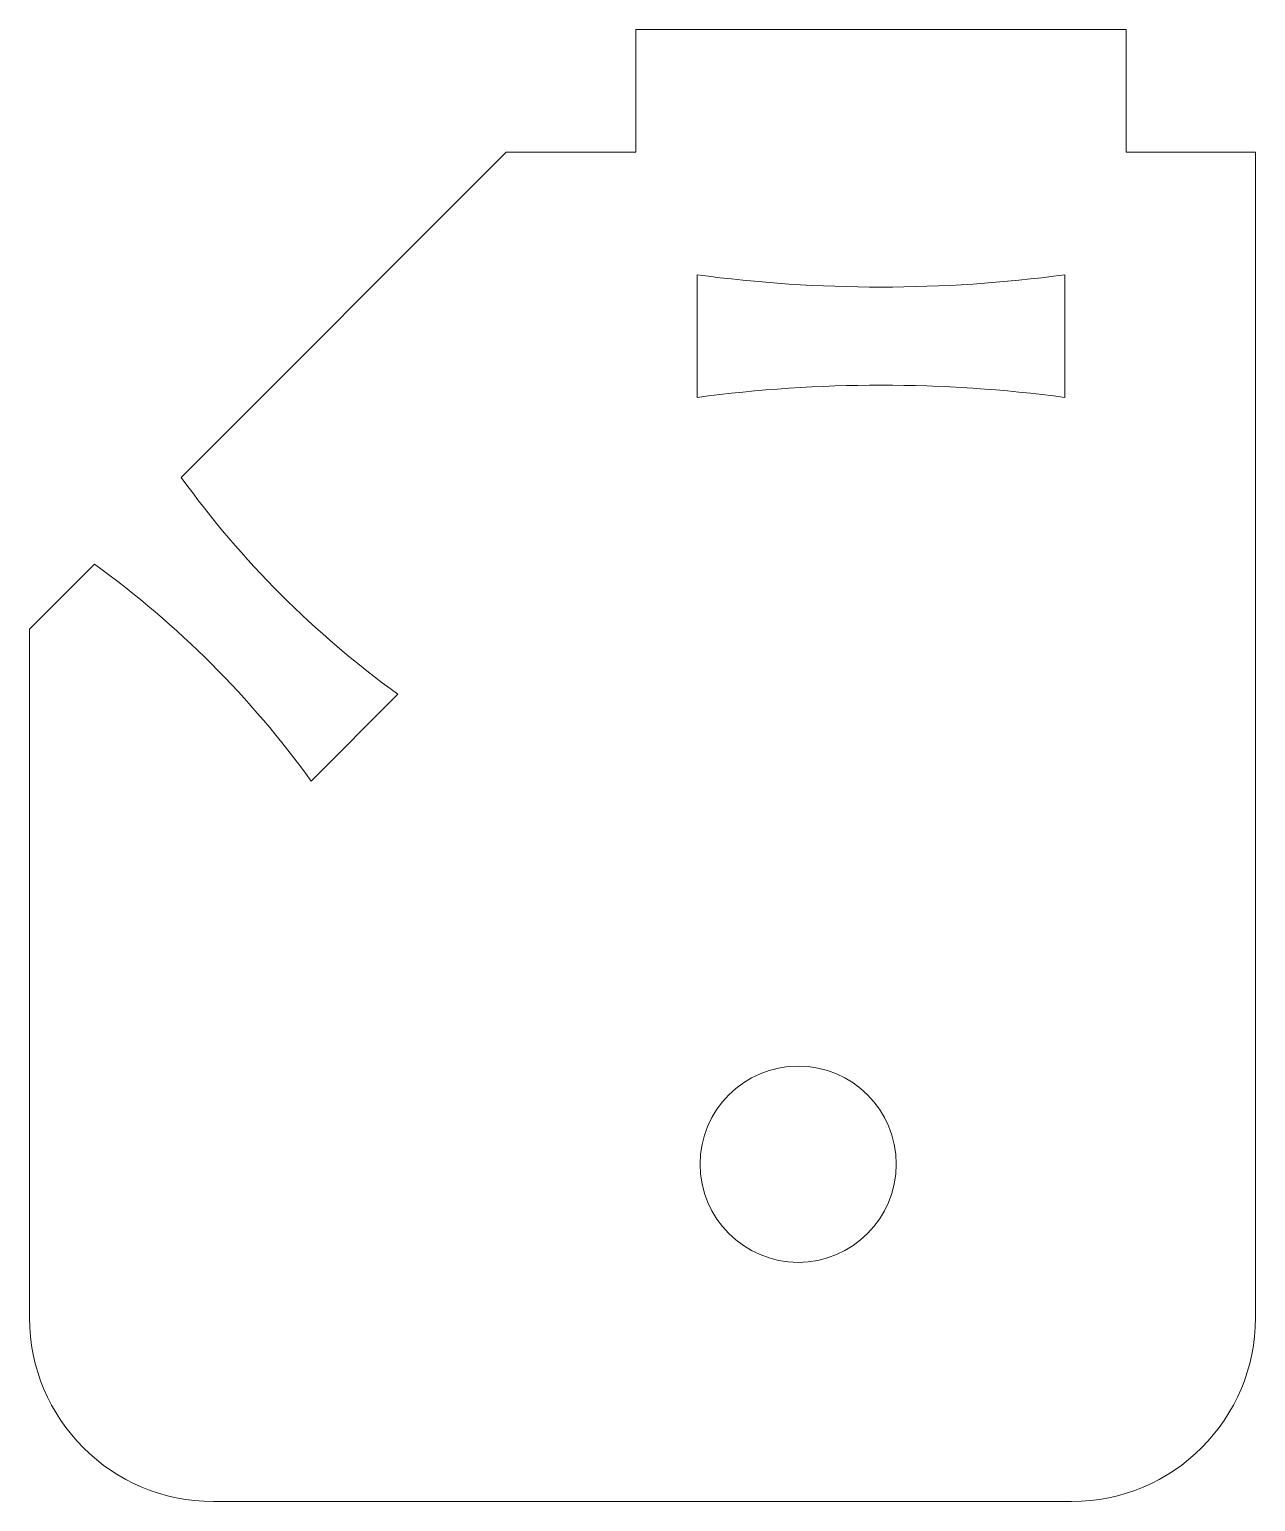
# Model space of a CAD drawing. Header units: millimetres. Extents: x 0 to 20, y 0 to 24.
import ezdxf

# ---------------------------------------------------------------- set-up
doc = ezdxf.new("R2010")
doc.units = ezdxf.units.MM

msp = doc.modelspace()

# ---------------------------------------------------------------- linework, layer by layer
at = {"color": 7, "linetype": 'Continuous', "lineweight": 15}
for p, q in [((9.889, 24), (9.889, 22)), ((17.889, 24), (9.889, 24)), ((17.889, 22), (17.889, 24)), ((7.778, 22), (2.475, 16.697)), ((9.889, 22), (7.778, 22)), ((20, 22), (17.889, 22)), ((20, 3), (20, 22)), ((10.889, 20), (10.889, 18)), ((16.889, 18), (16.889, 20)), ((1.061, 15.282), (0, 14.222)), ((0, 14.222), (0, 3)), ((6.01, 13.161), (4.596, 11.747)), ((3, 0), (17, 0))]:
    msp.add_line(p, q, dxfattribs=at)
msp.add_circle((12.54, 5.5), 1.6, dxfattribs=at)
for centre, start, end in [((3, 3), 180, 270), ((17, 3), 270, 0)]:
    msp.add_arc(centre, 3, start, end, dxfattribs=at)
for points in [[(16.889, 20), (14.889, 19.733), (12.889, 19.733), (10.889, 20)], [(10.889, 18), (12.889, 18.267), (14.889, 18.267), (16.889, 18)], [(2.475, 16.697), (3.465, 15.33), (4.643, 14.151), (6.01, 13.161)], [(4.596, 11.747), (3.606, 13.114), (2.428, 14.293), (1.061, 15.282)]]:
    msp.add_open_spline(points, degree=3, dxfattribs=at)

doc.saveas('drawing.dxf')
